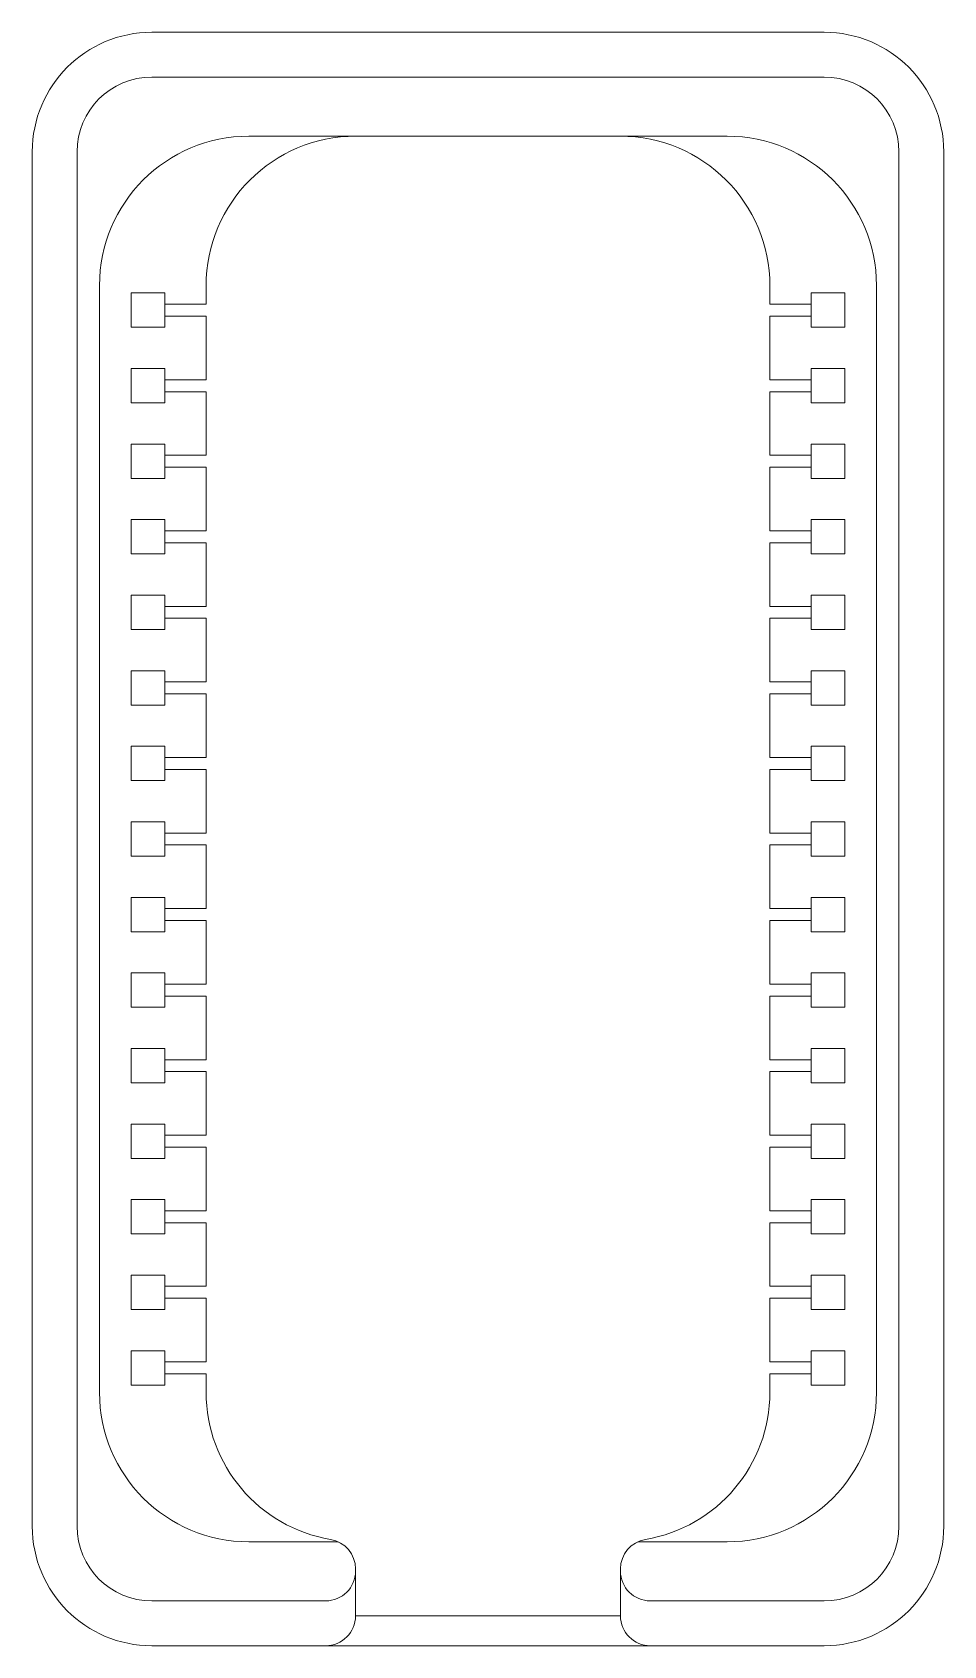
# Paper-space layout '_Superior' of a CAD drawing. Header units: millimetres. Extents: x -15.3 to 15.3, y -27 to 27.
import ezdxf

# ---------------------------------------------------------------- set-up
doc = ezdxf.new("R2010")
doc.units = ezdxf.units.MM

psp = doc.layouts.new('_Superior')

# ---------------------------------------------------------------- linework, layer by layer
at = {"color": 7, "linetype": 'Continuous', "lineweight": 15}
for p, q in [((11.25, 27), (-11.25, 27)), ((11.25, 25.5), (-11.25, 25.5)), ((8, 23.522), (-8, 23.522)), ((-15.25, 23), (-15.25, -23)), ((-13.75, 23), (-13.75, -23)), ((13.75, -23), (13.75, 23)), ((15.25, -23), (15.25, 23)), ((-13, 18.522), (-13, -18.522)), ((-9.433, 18.513), (-9.433, 17.9)), ((9.433, 17.9), (9.433, 18.513)), ((13, -18.522), (13, 18.522)), ((-10.814, 18.275), (-11.936, 18.275)), ((-11.936, 18.275), (-11.936, 17.125)), ((-10.814, 18.275), (-10.814, 17.125)), ((-9.433, 17.9), (-10.814, 17.9)), ((10.814, 17.9), (9.433, 17.9)), ((11.936, 18.275), (10.814, 18.275)), ((10.814, 17.125), (10.814, 18.275)), ((11.936, 17.125), (11.936, 18.275)), ((-10.814, 17.5), (-9.433, 17.5)), ((-9.433, 17.5), (-9.433, 15.371)), ((9.433, 15.371), (9.433, 17.5)), ((9.433, 17.5), (10.814, 17.5)), ((-11.936, 17.125), (-10.814, 17.125)), ((10.814, 17.125), (11.936, 17.125)), ((-10.814, 15.746), (-11.936, 15.746)), ((-11.936, 15.746), (-11.936, 14.596)), ((-10.814, 15.746), (-10.814, 14.596)), ((10.814, 14.596), (10.814, 15.746)), ((11.936, 15.746), (10.814, 15.746)), ((11.936, 14.596), (11.936, 15.746)), ((-9.433, 15.371), (-10.814, 15.371)), ((10.814, 15.371), (9.433, 15.371)), ((-11.936, 14.596), (-10.814, 14.596)), ((-10.814, 14.971), (-9.433, 14.971)), ((-9.433, 14.971), (-9.433, 12.843)), ((9.433, 12.843), (9.433, 14.971)), ((9.433, 14.971), (10.814, 14.971)), ((10.814, 14.596), (11.936, 14.596)), ((-10.814, 13.218), (-11.936, 13.218)), ((-11.936, 13.218), (-11.936, 12.068)), ((-10.814, 13.218), (-10.814, 12.068)), ((11.936, 13.218), (10.814, 13.218)), ((10.814, 12.068), (10.814, 13.218)), ((11.936, 12.068), (11.936, 13.218)), ((-9.433, 12.843), (-10.814, 12.843)), ((-10.814, 12.443), (-9.433, 12.443)), ((-9.433, 12.443), (-9.433, 10.314)), ((10.814, 12.843), (9.433, 12.843)), ((9.433, 10.314), (9.433, 12.443)), ((9.433, 12.443), (10.814, 12.443)), ((-11.936, 12.068), (-10.814, 12.068)), ((10.814, 12.068), (11.936, 12.068)), ((-10.814, 10.689), (-11.936, 10.689)), ((-11.936, 10.689), (-11.936, 9.539)), ((-10.814, 10.689), (-10.814, 9.539)), ((-9.433, 10.314), (-10.814, 10.314)), ((10.814, 10.314), (9.433, 10.314)), ((11.936, 10.689), (10.814, 10.689)), ((10.814, 9.539), (10.814, 10.689)), ((11.936, 9.539), (11.936, 10.689)), ((-10.814, 9.914), (-9.433, 9.914)), ((-9.433, 9.914), (-9.433, 7.786)), ((9.433, 7.786), (9.433, 9.914)), ((9.433, 9.914), (10.814, 9.914)), ((-11.936, 9.539), (-10.814, 9.539)), ((10.814, 9.539), (11.936, 9.539)), ((-10.814, 8.161), (-11.936, 8.161)), ((-11.936, 8.161), (-11.936, 7.011)), ((-10.814, 8.161), (-10.814, 7.011)), ((10.814, 7.011), (10.814, 8.161)), ((11.936, 8.161), (10.814, 8.161)), ((11.936, 7.011), (11.936, 8.161)), ((-9.433, 7.786), (-10.814, 7.786)), ((10.814, 7.786), (9.433, 7.786)), ((-10.814, 7.386), (-9.433, 7.386)), ((-9.433, 7.386), (-9.433, 5.257)), ((9.433, 5.257), (9.433, 7.386)), ((9.433, 7.386), (10.814, 7.386)), ((-11.936, 7.011), (-10.814, 7.011)), ((10.814, 7.011), (11.936, 7.011)), ((-11.936, 5.632), (-11.936, 4.482)), ((-10.814, 5.632), (-11.936, 5.632)), ((-10.814, 5.632), (-10.814, 4.482)), ((10.814, 4.482), (10.814, 5.632)), ((11.936, 5.632), (10.814, 5.632)), ((11.936, 4.482), (11.936, 5.632)), ((-9.433, 5.257), (-10.814, 5.257)), ((10.814, 5.257), (9.433, 5.257)), ((-11.936, 4.482), (-10.814, 4.482)), ((-10.814, 4.857), (-9.433, 4.857)), ((-9.433, 4.857), (-9.433, 2.729)), ((9.433, 2.729), (9.433, 4.857)), ((9.433, 4.857), (10.814, 4.857)), ((10.814, 4.482), (11.936, 4.482)), ((-11.936, 3.104), (-11.936, 1.954)), ((-10.814, 3.104), (-11.936, 3.104)), ((-10.814, 3.104), (-10.814, 1.954)), ((-9.433, 2.729), (-10.814, 2.729)), ((10.814, 2.729), (9.433, 2.729)), ((11.936, 3.104), (10.814, 3.104)), ((10.814, 1.954), (10.814, 3.104)), ((11.936, 1.954), (11.936, 3.104)), ((-10.814, 2.329), (-9.433, 2.329)), ((-9.433, 2.329), (-9.433, 0.2)), ((9.433, 0.2), (9.433, 2.329)), ((9.433, 2.329), (10.814, 2.329)), ((-11.936, 1.954), (-10.814, 1.954)), ((10.814, 1.954), (11.936, 1.954)), ((-11.936, 0.575), (-11.936, -0.575)), ((-10.814, 0.575), (-11.936, 0.575)), ((-10.814, 0.575), (-10.814, -0.575)), ((11.936, 0.575), (10.814, 0.575)), ((10.814, -0.575), (10.814, 0.575)), ((11.936, -0.575), (11.936, 0.575)), ((-9.433, 0.2), (-10.814, 0.2)), ((10.814, 0.2), (9.433, 0.2)), ((-10.814, -0.2), (-9.433, -0.2)), ((-9.433, -0.2), (-9.433, -2.329)), ((9.433, -2.329), (9.433, -0.2)), ((9.433, -0.2), (10.814, -0.2)), ((-11.936, -0.575), (-10.814, -0.575)), ((10.814, -0.575), (11.936, -0.575)), ((-11.936, -1.954), (-11.936, -3.104)), ((-10.814, -1.954), (-11.936, -1.954)), ((-10.814, -1.954), (-10.814, -3.104)), ((10.814, -3.104), (10.814, -1.954)), ((11.936, -1.954), (10.814, -1.954)), ((11.936, -3.104), (11.936, -1.954)), ((-9.433, -2.329), (-10.814, -2.329)), ((10.814, -2.329), (9.433, -2.329)), ((-11.936, -3.104), (-10.814, -3.104)), ((-10.814, -2.729), (-9.433, -2.729)), ((-9.433, -2.729), (-9.433, -4.857)), ((9.433, -4.857), (9.433, -2.729)), ((9.433, -2.729), (10.814, -2.729)), ((10.814, -3.104), (11.936, -3.104)), ((-11.936, -4.482), (-11.936, -5.632)), ((-10.814, -4.482), (-11.936, -4.482)), ((-10.814, -4.482), (-10.814, -5.632)), ((-9.433, -4.857), (-10.814, -4.857)), ((10.814, -4.857), (9.433, -4.857)), ((10.814, -5.632), (10.814, -4.482)), ((11.936, -4.482), (10.814, -4.482)), ((11.936, -5.632), (11.936, -4.482)), ((-10.814, -5.257), (-9.433, -5.257)), ((-9.433, -5.257), (-9.433, -7.386)), ((9.433, -7.386), (9.433, -5.257)), ((9.433, -5.257), (10.814, -5.257)), ((-11.936, -5.632), (-10.814, -5.632)), ((10.814, -5.632), (11.936, -5.632)), ((-11.936, -7.011), (-11.936, -8.161)), ((-10.814, -7.011), (-11.936, -7.011)), ((-10.814, -7.011), (-10.814, -8.161)), ((11.936, -7.011), (10.814, -7.011)), ((10.814, -8.161), (10.814, -7.011)), ((11.936, -8.161), (11.936, -7.011)), ((-9.433, -7.386), (-10.814, -7.386)), ((10.814, -7.386), (9.433, -7.386)), ((-10.814, -7.786), (-9.433, -7.786)), ((-9.433, -7.786), (-9.433, -9.914)), ((9.433, -9.914), (9.433, -7.786)), ((9.433, -7.786), (10.814, -7.786)), ((-11.936, -8.161), (-10.814, -8.161)), ((10.814, -8.161), (11.936, -8.161)), ((-11.936, -9.539), (-11.936, -10.689)), ((-10.814, -9.539), (-11.936, -9.539)), ((-10.814, -9.539), (-10.814, -10.689)), ((11.936, -9.539), (10.814, -9.539)), ((10.814, -10.689), (10.814, -9.539)), ((11.936, -10.689), (11.936, -9.539)), ((-9.433, -9.914), (-10.814, -9.914)), ((10.814, -9.914), (9.433, -9.914)), ((-11.936, -10.689), (-10.814, -10.689)), ((-10.814, -10.314), (-9.433, -10.314)), ((-9.433, -10.314), (-9.433, -12.443)), ((9.433, -12.443), (9.433, -10.314)), ((9.433, -10.314), (10.814, -10.314)), ((10.814, -10.689), (11.936, -10.689)), ((-11.936, -12.068), (-11.936, -13.218)), ((-10.814, -12.068), (-11.936, -12.068)), ((-10.814, -12.068), (-10.814, -13.218)), ((10.814, -13.218), (10.814, -12.068)), ((11.936, -12.068), (10.814, -12.068)), ((11.936, -13.218), (11.936, -12.068)), ((-9.433, -12.443), (-10.814, -12.443)), ((-10.814, -12.843), (-9.433, -12.843)), ((-9.433, -12.843), (-9.433, -14.971)), ((10.814, -12.443), (9.433, -12.443)), ((9.433, -14.971), (9.433, -12.843)), ((9.433, -12.843), (10.814, -12.843)), ((-11.936, -13.218), (-10.814, -13.218)), ((10.814, -13.218), (11.936, -13.218)), ((-11.936, -14.596), (-11.936, -15.746)), ((-10.814, -14.596), (-11.936, -14.596)), ((-10.814, -14.596), (-10.814, -15.746)), ((-9.433, -14.971), (-10.814, -14.971)), ((10.814, -14.971), (9.433, -14.971)), ((11.936, -14.596), (10.814, -14.596)), ((10.814, -15.746), (10.814, -14.596)), ((11.936, -15.746), (11.936, -14.596)), ((-10.814, -15.371), (-9.433, -15.371)), ((-9.433, -15.371), (-9.433, -17.5)), ((9.433, -17.5), (9.433, -15.371)), ((9.433, -15.371), (10.814, -15.371)), ((-11.936, -15.746), (-10.814, -15.746)), ((10.814, -15.746), (11.936, -15.746)), ((-10.814, -17.125), (-11.936, -17.125)), ((-11.936, -17.125), (-11.936, -18.275)), ((-10.814, -17.125), (-10.814, -18.275)), ((11.936, -17.125), (10.814, -17.125)), ((10.814, -18.275), (10.814, -17.125)), ((11.936, -18.275), (11.936, -17.125)), ((-9.433, -17.5), (-10.814, -17.5)), ((10.814, -17.5), (9.433, -17.5)), ((-11.936, -18.275), (-10.814, -18.275)), ((-10.814, -17.9), (-9.433, -17.9)), ((-9.433, -17.9), (-9.433, -18.513)), ((9.433, -18.513), (9.433, -17.9)), ((9.433, -17.9), (10.814, -17.9)), ((10.814, -18.275), (11.936, -18.275)), ((-8, -23.522), (-5.012, -23.522)), ((5.012, -23.522), (8, -23.522)), ((-4.433, -24.429), (-4.433, -26)), ((4.433, -26), (4.433, -24.429)), ((-11.25, -25.5), (-5.433, -25.5)), ((5.433, -25.5), (11.25, -25.5)), ((-4.433, -26), (4.433, -26)), ((11.25, -27), (-11.25, -27))]:
    psp.add_line(p, q, dxfattribs=at)
for centre, radius, start, end in [((11.25, 23), 4, 0, 90), ((-11.25, 23), 4, 90, 180), ((-11.25, 23), 2.5, 90, 180), ((11.25, 23), 2.5, 0, 90), ((-8, 18.522), 5, 90, 180), ((-4.424, 18.513), 5.009, 90, 180), ((4.424, 18.513), 5.009, 0, 90), ((8, 18.522), 5, 0, 90), ((-8, -18.522), 5, 180, 270), ((-4.433, -18.513), 5, 180, 260.4059), ((4.433, -18.513), 5, 279.5941, 0), ((8, -18.522), 5, 270, 0), ((-11.25, -23), 4, 180, 270), ((-11.25, -23), 2.5, 180, 270), ((11.25, -23), 2.5, 270, 0), ((11.25, -23), 4, 270, 0), ((-5.433, -24.429), 1, 0, 80.4059), ((5.433, -24.429), 1, 99.5941, 180), ((-5.433, -24.5), 1, 270, 0), ((5.433, -24.5), 1, 180, 270), ((-5.433, -26), 1, 270, 0), ((5.433, -26), 1, 180, 270)]:
    psp.add_arc(centre, radius, start, end, dxfattribs=at)

doc.saveas('drawing.dxf')
